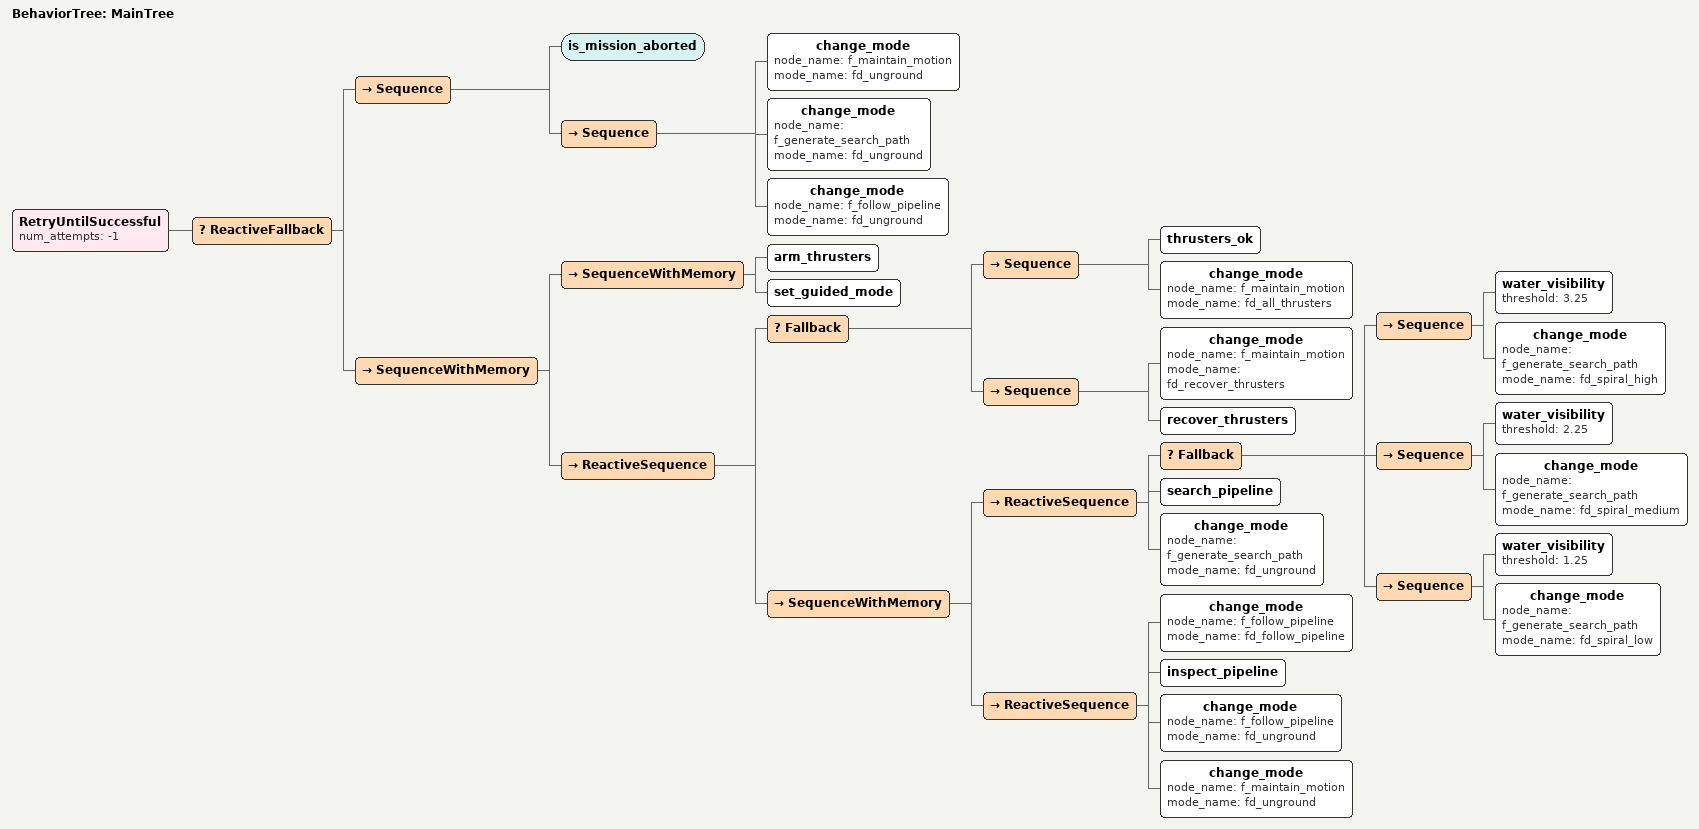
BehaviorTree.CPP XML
<?xml version="1.0" encoding="UTF-8"?>
<root BTCPP_format="4"
      main_tree_to_execute="MainTree">
  <BehaviorTree ID="MainTree">
    <RetryUntilSuccessful num_attempts="-1">
      <ReactiveFallback>
        <Sequence>
          <is_mission_aborted/>
          <Sequence>
            <change_mode node_name="f_maintain_motion"
                         mode_name="fd_unground"/>
            <change_mode node_name="f_generate_search_path"
                         mode_name="fd_unground"/>
            <change_mode node_name="f_follow_pipeline"
                         mode_name="fd_unground"/>
          </Sequence>
        </Sequence>
        <SequenceWithMemory>
          <SequenceWithMemory>
            <arm_thrusters/>
            <set_guided_mode/>
          </SequenceWithMemory>
          <ReactiveSequence>
            <Fallback>
              <Sequence>
                <thrusters_ok/>
                <change_mode node_name="f_maintain_motion"
                             mode_name="fd_all_thrusters"/>
              </Sequence>
              <Sequence>
                <change_mode node_name="f_maintain_motion"
                             mode_name="fd_recover_thrusters"/>
                <recover_thrusters/>
              </Sequence>
            </Fallback>
            <SequenceWithMemory>
              <ReactiveSequence>
                <Fallback>
                  <Sequence>
                    <water_visibility threshold="3.25"/>
                    <change_mode node_name="f_generate_search_path"
                                 mode_name="fd_spiral_high"/>
                  </Sequence>
                  <Sequence>
                    <water_visibility threshold="2.25"/>
                    <change_mode node_name="f_generate_search_path"
                                 mode_name="fd_spiral_medium"/>
                  </Sequence>
                  <Sequence>
                    <water_visibility threshold="1.25"/>
                    <change_mode node_name="f_generate_search_path"
                                 mode_name="fd_spiral_low"/>
                  </Sequence>
                </Fallback>
                <search_pipeline/>
                <change_mode node_name="f_generate_search_path"
                             mode_name="fd_unground"/>
              </ReactiveSequence>
              <ReactiveSequence>
                <change_mode node_name="f_follow_pipeline"
                             mode_name="fd_follow_pipeline"/>
                <inspect_pipeline/>
                <change_mode node_name="f_follow_pipeline"
                             mode_name="fd_unground"/>
                <change_mode node_name="f_maintain_motion"
                             mode_name="fd_unground"/>
              </ReactiveSequence>
            </SequenceWithMemory>
          </ReactiveSequence>
        </SequenceWithMemory>
      </ReactiveFallback>
    </RetryUntilSuccessful>
  </BehaviorTree>

</root>
